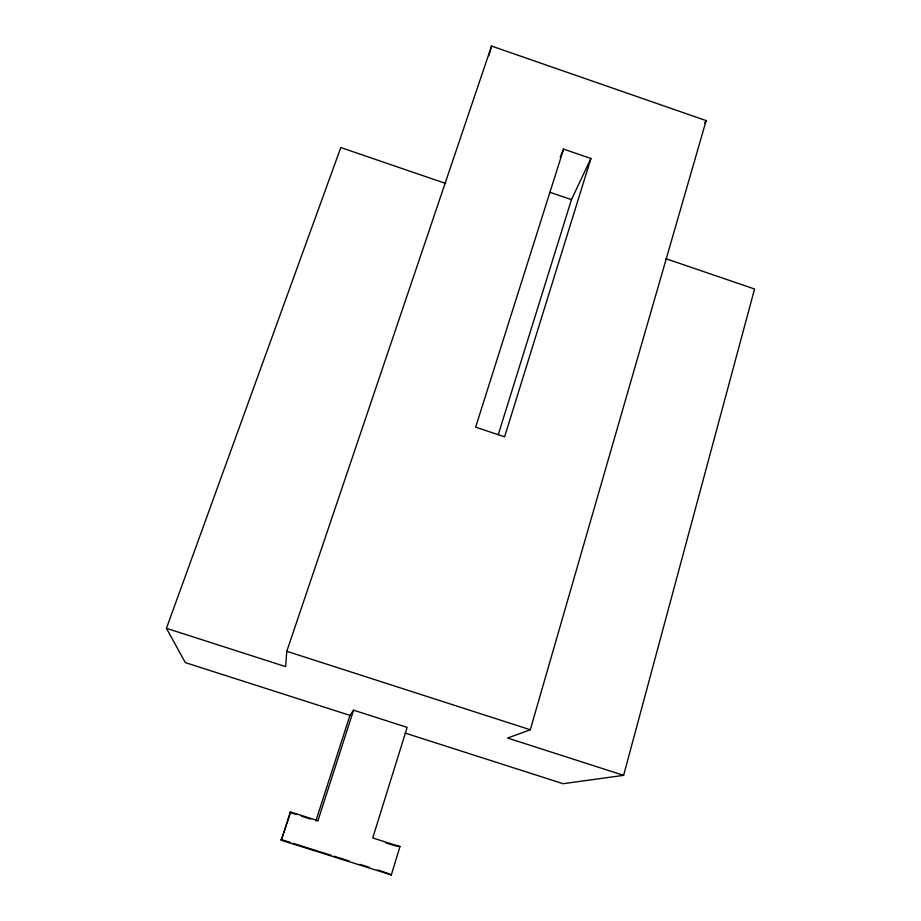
<?xml version="1.0" encoding="UTF-8"?>
<svg xmlns="http://www.w3.org/2000/svg" width="921" height="921" viewBox="0 0 921 921"><rect width="100%" height="100%" fill="white"/><g stroke="black" fill="none" stroke-linecap="round" stroke-linejoin="round"><path stroke-width="1.38" d="M665.595 258.605L754.564 289.01L623.621 775.355L507.586 738.032L530.289 729.754L706.154 120.605L491.549 46.05L286.788 651.285L285.637 666.631L166.436 628.306L340.805 147.556L445.718 183.463M488.844 55.697L491.549 46.05M317.952 820.657L290.529 811.965L281.285 840.263L391.298 874.95L399.979 846.583L372.717 837.96L407.163 727.371L353.583 710.183L349.957 715.387L315.903 820.772L317.952 820.657L353.583 710.183M590.925 158.504L504.616 436.807L475.639 427.171L563.583 149.121L590.925 158.504L571.469 199.627L498.296 434.539M281.285 840.263L290.529 811.965M560.256 156.95L563.583 149.121M704.657 123.046L706.154 120.605M623.621 775.355L563.088 783.702L405.171 733.081M394.13 845.513L399.979 846.583M280.963 839.48L290.495 842.485M293.223 843.348L331.353 855.367M334.07 856.219L349.059 860.951M359.95 864.382L369.482 867.386M377.656 869.965L384.46 872.106M289.758 812.483L296.297 814.555M301.524 816.213L310.676 819.114M385.922 842.911L392.76 845.075M349.957 715.387L185.305 662.602L166.436 628.306M286.788 651.285L530.289 729.754M549.86 192.247L571.469 199.627M385.83 872.544L391.298 874.95"/></g></svg>
